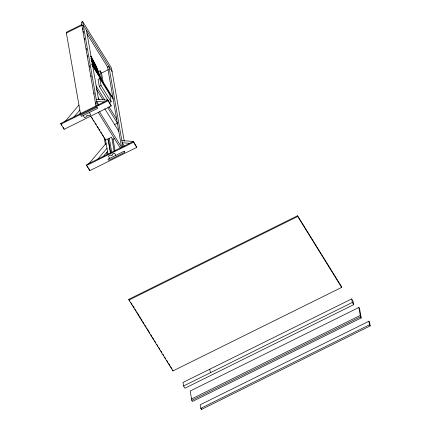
<?xml version="1.0" encoding="UTF-8"?>
<svg xmlns="http://www.w3.org/2000/svg" width="431" height="431" viewBox="0 0 431 431"><rect width="100%" height="100%" fill="white"/><g stroke="black" fill="none" stroke-linecap="round" stroke-linejoin="round"><path stroke-width="0.65" d="M92.159 64.338L93.279 62.064L91.011 58.088M64.925 121.698L78.921 105.056M73.566 117.458L79.805 110.04M79.315 114.468L80.602 112.938M88.845 163.791L106.096 143.286M97.535 159.497L106.969 148.28M103.014 156.825L107.551 151.437M124.241 141.152L111.484 68.071L82.655 21.55L81.335 22.202L95.957 105.972M81.895 24.535L66.245 32.287L80.484 113.881M66.374 33.047L82.03 25.294M81.955 25.736L83.275 25.084L112.103 71.605M98.203 71.81L100.137 70.851L101.511 73.065L103.117 82.273M99.513 111.71L121.585 147.327L107.578 67.091L108.898 66.433L122.9 146.675M101.511 73.065L108.666 69.52M109.35 102.664L111.106 101.791L109.873 94.728L99.809 78.485L98.052 79.352L99.286 86.421L111.026 105.272L111.155 106.026L64.144 129.305L60.943 124.139L60.809 123.379L107.82 100.1L111.155 106.026M99.286 86.421L101.043 85.548L99.809 78.485M60.943 124.139L107.955 100.859M114.42 124.651L117.415 123.169L107.858 107.75M107.987 154.104L105.547 140.134L111.699 137.085L114.253 151.717M113.067 139.299L114.867 138.41M86.566 165.488L86.437 164.734L133.448 141.454L136.783 147.38L89.772 170.66L86.566 165.488L133.578 142.208L133.448 141.454L121.844 140.619M128.874 299.286L297.589 215.742L341.519 286.637L341.648 287.391L172.933 370.935L129.004 300.046L128.874 299.286L129.936 301.005M129.004 300.046L297.719 216.502L297.589 215.742M351.685 298.92L182.97 382.464L183.59 385.998L184.958 388.212L353.673 304.669L353.059 301.134L351.685 298.92L352.305 302.454L353.673 304.669M183.59 385.998L352.305 302.454M358.883 307.481L190.168 391.025L191.795 400.361L192.479 401.471L361.2 317.922L359.567 308.591L358.883 307.481L360.51 316.817L361.2 317.922M191.547 398.955L360.268 315.406M191.795 400.361L360.51 316.817M368.888 321.267L200.173 404.811L200.787 408.34L201.476 409.45L370.191 325.906L369.577 322.372L368.888 321.267L369.507 324.796L370.191 325.906M200.787 408.34L369.507 324.796M96.221 99.265L107.82 100.1M104.092 101.948L96.592 101.409L98.834 105.024M129.72 143.302L122.221 142.758L124.462 146.378M92.304 64.628L94.82 65.183L97.244 71.088L98.171 74.649M92.428 64.909L96.172 68.26M92.428 65.577L92.008 64.063M92.525 65.173L97.244 71.088M92.595 65.393L97.966 73.469M91.054 58.476L95.86 67.92L97.756 73.943M297.719 216.502L341.648 287.391M86.911 33.731L107.578 67.091M91.943 64.014L112.965 97.939M92.482 65.652L113.148 99.006M101.043 85.548L111.106 101.791M133.578 142.208L136.783 147.38M96.005 85.839L104.76 99.97M108.968 106.753L116.672 119.193M96.183 88.905L102.907 99.755M98.117 97.95L99.168 99.642M104.771 108.693L118.789 131.304M98.193 112.362L120.265 147.978M89.325 112.496L90.699 114.711L88.28 115.907L87.827 115.169L86.507 115.82L86.965 116.559L84.546 117.755L83.172 115.54M115.869 155.322L114.495 153.107L112.076 154.303L112.534 155.041L111.214 155.699L110.762 154.961L108.343 156.157L109.716 158.371M91.765 117.351L92.816 119.048M93.516 120.174L94.217 121.305M95.267 122.997L96.318 124.694M97.368 126.385L98.413 128.082M99.114 129.208L99.814 130.34M100.865 132.031L101.915 133.729M102.616 134.86L103.666 136.552M104.711 138.243L105.412 139.375M90.499 115.847L105.547 140.134M60.809 123.379L61.951 125.227M63.325 127.441L64.144 129.305M87.466 166.393L88.15 167.503M88.781 168.516L89.352 169.442M130.997 302.718L132.058 304.431M132.77 305.579L134.186 307.863M134.892 309.005L136.309 311.295M137.02 312.437L141.982 320.443M142.688 321.585L144.105 323.87M144.816 325.017L146.233 327.301M146.939 328.444L149.772 333.018M150.839 334.736L151.901 336.449M152.606 337.592L154.023 339.881M154.734 341.023L155.796 342.737M156.857 344.455L157.924 346.168M158.63 347.311L159.691 349.029M160.758 350.742L161.819 352.456M162.88 354.174L163.591 355.316M164.653 357.03L165.714 358.748M166.781 360.461L167.842 362.175M168.548 363.317L169.965 365.607M170.676 366.749L172.093 369.038M90.822 56.165C94.723 62.802 98.268 69.811 100.116 77.316L96.399 66.837L90.747 56.068M91.803 61.18L94.238 65.959L95.725 70.102M92.951 66.115L93.931 67.796M92.029 64.37L92.266 64.898M93.279 62.064L94.82 65.183M209.773 369.195L210.387 372.723M201.272 408.27L201.476 409.45M172.804 370.181L172.933 370.935M112.938 138.545L115.066 150.753M100.137 70.851L101.856 80.694M109.28 138.281L111.834 152.913M108.429 139.725L110.74 152.957M107.96 138.933L110.406 152.93M86.475 30.251L98.613 99.798M104.167 137.511L105.428 144.751M106.759 152.375L107.082 154.206M82.655 21.55L97.277 105.32M82.757 28.462L82.989 29.787M83.221 31.118L83.452 32.444M84.498 38.407L84.724 39.738M86.232 48.358L86.464 49.684M87.504 55.653L87.735 56.978M89.239 65.598L89.47 66.924M90.979 75.544L91.205 76.874M93.985 92.789L94.217 94.114M95.72 102.734L95.951 104.06M89.637 169.9L89.772 170.66M91.652 59.117L91.825 61.493L94.055 65.873L95.563 70.592M95.892 70.77L95.919 71.201M96.986 107.254L80.732 115.303L81.416 116.408L97.675 108.359L96.986 107.254M124.214 151.189L107.96 159.238L108.644 160.348L124.898 152.299L124.214 151.189"/></g></svg>
